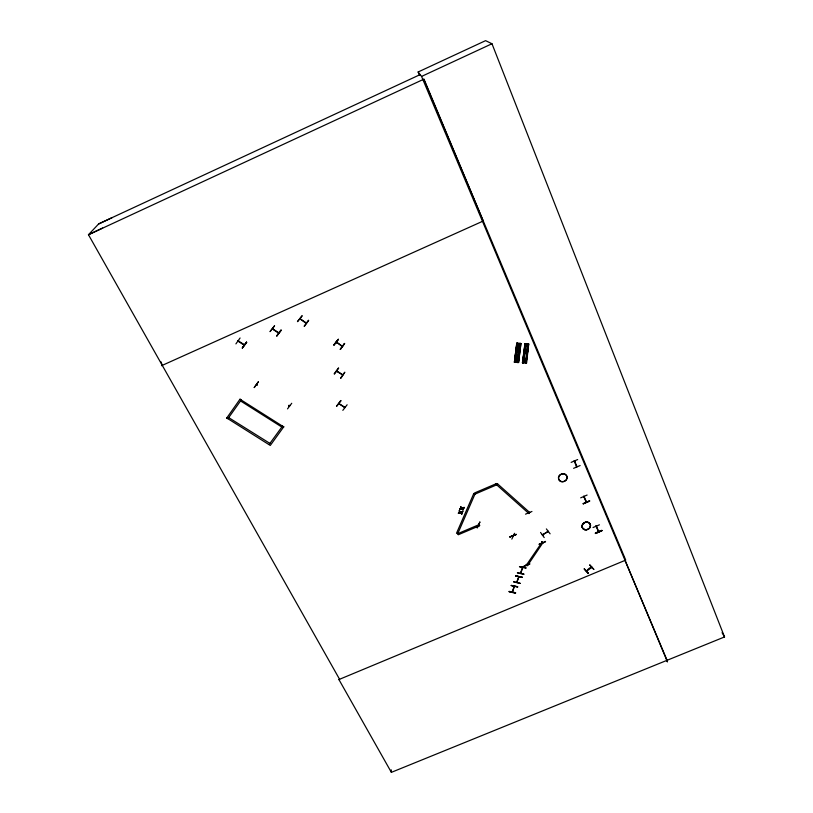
<?xml version="1.0" encoding="UTF-8"?>
<svg xmlns="http://www.w3.org/2000/svg" width="813" height="813" viewBox="0 0 813 813"><rect width="100%" height="100%" fill="white"/><g stroke="black" fill="none" stroke-linecap="round" stroke-linejoin="round"><path stroke-width="1.22" d="M338.655 368.137L334.478 374.041M338.858 403.431L339.001 403.238M338.35 339.407L333.737 345.047L338.289 339.346M337.039 371.663L337.334 371.511M336.907 342.619L336.287 342.243M342.68 374.712L336.663 370.83M336.826 342.903L336.887 342.334M336.775 406.226L341.043 400.768M336.135 342.232L336.724 342.873M336.287 342.029L342.314 346.562L341.775 345.901M336.46 342.049L342.395 346.287M591.142 567.545L591.691 566.976M591.397 566.854L591.681 567.128M237.985 340.83L238.636 341.511L238.107 340.82M308.462 320.251L304.164 326.176M306.013 323.015L306.227 322.71M306.267 322.974L305.79 322.415M512.576 535.899L513.44 536.448L513.064 535.523M528.541 512.81L529.182 513.349M526.468 564.659L526.773 565.228L526.397 564.395M289.652 405.961L289.011 405.504M300.434 319.245L300.038 318.625M302.101 315.84L297.456 321.663L302.009 315.881M522.424 567.24L520.584 573.277L520.716 572.393M299.895 318.828L305.993 323.218M300.109 318.666L306.186 322.954M522.556 567.769L522.525 567.555M520.848 572.931L522.861 567.494M289.591 405.575L289.387 405.86M584.334 497.038L584.019 496.235L584.293 496.977M586.082 501.265L586.295 501.784M288.849 405.535L289.408 406.124M288.91 405.86L288.991 405.341M289.174 405.301L289.448 406.114M574.791 461.53L574.486 460.808M287.507 408.878L291.745 403.278M226.685 417.943L270.282 445.443L283.808 426.723M339.356 403.848L344.946 407.364M282.619 425.971L269.133 444.467M516.804 343.249L520.95 343.533L518.572 362.537L514.416 362.263L516.743 343.238L517.322 343.279L514.914 362.303L517.698 343.218L515.655 362.344L518.013 343.33M514.964 362.293L514.395 362.252L516.834 343.249M514.487 362.263L516.997 343.167M281.826 427.049L240.536 400.941M515.188 362.313L517.759 343.259M517.698 343.218L515.117 362.303L515.666 362.334M519.731 343.462L517.363 362.476L519.67 343.442L520.676 343.472M517.393 362.466L519.974 343.421M520.229 343.493L517.851 362.496L517.322 362.466M520.472 343.503L518.247 362.435M518.562 362.547L520.859 343.533M522.454 362.781L524.924 343.777L528.704 343.96L526.59 363.065L522.434 362.771L525.391 343.818M522.657 362.74L525.035 343.645M525.401 343.808L522.983 362.811M522.678 362.7L523.399 362.791L525.787 343.747L523.684 362.862M525.635 362.954L528.308 344.021M525.35 362.984L527.993 343.909M528.521 344.041L526.092 363.035L528.663 343.879M542.383 535.005L542.962 534.578M543.084 534.832L542.85 534.334L543.064 534.893M269.916 443.4L228.677 417.608M547.474 531.296L547.728 531.905L547.881 531.041M281.013 330.169L276.725 336.054L281.268 330.332M278.635 332.924L278.849 332.629M278.869 332.73L272.446 328.798M280.983 330.027L276.745 335.932M273.117 329.478L273.209 328.909M588.348 573.277L584.273 568.907M272.497 329.163L272.65 328.838M258.31 381.846L254.276 387.486M257.05 384.742L256.776 385.301M256.441 384.437L256.573 384.701M256.613 384.468L256.908 385.342L256.461 384.722M509.182 591.376L515.594 592.718M509.212 591.579L515.615 592.941M520.137 583.297L513.664 581.732M517.383 572.931L523.826 574.293M517.475 572.657L523.907 574.049M515.533 593.185L509.131 591.793M520.107 583.348L513.694 581.935M241.319 399.833L227.904 418.705M226.634 418.167L240.099 399.061M246.806 342.405L242.284 348.066L246.532 342.11M244.408 344.661L244.195 345.24L243.961 344.377M244.489 344.814L238.25 340.871M244.327 344.915L243.941 344.407M240.079 337.995L235.912 343.889M238.636 341.511L238.748 340.942M238.016 341.196L238.128 340.627M544.212 537.566L540.554 532.444M511.326 585.431L517.759 586.793L511.336 585.421M519.517 566.773L526.062 567.85M518.826 576.763L516.702 582.128M460.9 512.281L462.556 511.855L460.9 512.281L461.865 514.06L460.473 512.627L458.359 513.196L460.168 512.129L458.491 512.566M460.209 512.292L459.223 510.503L460.676 512.129L462.719 511.387L460.676 512.129M459.762 509.253L461.875 508.674L459.762 509.253L459.894 508.623L461.611 508.349L459.894 508.623M461.611 508.349L460.625 506.54L462.079 508.176L464.121 507.444L462.079 508.176M462.587 512.027L462.719 511.387M461.835 508.511L463.268 510.107L462.302 508.338L463.959 507.901L462.302 508.338M463.999 508.074L464.121 507.444M457.699 533.409L458.278 534.761L479.477 525.757L478.959 524.67L457.749 533.674L456.51 533.277L473.837 493.4M457.749 533.674L475.097 493.806M479.873 522.068L477.19 527.962L479.853 522.078M478.898 524.415L479.538 525.472L478.948 525.015M479.589 525.198L478.827 525.239M512.83 535.97L512.088 535.706M511.834 539.121L514.527 533.287M515.727 576.01L522.18 577.382M525.981 568.094L519.466 566.59M517.657 587.037L511.174 585.563M513.43 536.356L513.145 535.625L513.46 536.417M528.663 512.952L528.938 513.592L528.562 512.668M528.968 512.973L528.887 512.861M586.447 502.038L584.09 496.499M598.144 531.011L598.52 531.865L596.153 526.306M542.484 534.903L548.053 531.346M542.942 543.094L541.824 542.525L526.316 565.177L527.424 565.736L542.84 542.84M242.284 348.066L246.502 342.08M254.205 387.577L258.422 381.785M304.418 326.348L308.706 320.424M338.35 339.285L334.021 345.22M344.519 343.411L340.251 349.387L344.61 343.574M340.332 349.427L344.58 343.553M338.391 368.055L334.143 373.817M340.586 378.065L344.824 372.191L340.911 378.269M336.511 406.165L340.728 400.545M345.007 407.191L344.194 407.018M342.832 410.341L347.131 404.772M529.161 513.491L528.785 512.566M584.303 569.07L588.429 573.46L584.303 568.856M473.898 493.643L475.158 494.05L496.682 484.853L497.576 483.694M548.175 531.59L542.535 534.822M496.093 483.491L496.682 484.853L528.796 513.46L529.67 512.302M591.63 567.179C587.901 567.738 585.868 573.165 586.64 570.452M591.762 567.332L586.61 571.265L586.275 570.726M593.764 569.425L589.659 564.811L593.836 569.344M546.377 528.917L550.106 533.806M479.07 525.046L479.558 525.249M98.475 224.114L112.052 217.691M102.601 228.047L88.465 234.723L339.61 679.333L338.96 679.617M419.589 75.467L418.136 71.991L485.595 40.65L491.977 43.75L724.535 636.945L391.368 772.35L338.919 679.546L625.736 560.106L423.695 79.247L88.465 234.723L98.759 223.819L420.118 74.613M418.136 71.991L421.561 76.432L491.977 43.75M161.523 365.698L483.257 221.004L423.98 79.115M514.273 586.478L512.22 591.722M475.158 494.05L474.629 492.932L496.164 483.725M587.108 495.036L580.695 497.841M586.244 501.56L586.234 502.221L583.795 496.672M583.256 503.826L589.699 501.133L589.486 500.645M593.043 527.525L599.415 524.822M577.657 459.558L571.143 462.384M580.126 465.544L573.612 468.318M601.945 530.787C582.24 539.182 615.156 524.741 595.472 533.216M601.752 530.35L595.38 533.003L595.583 533.47M595.451 533.155L601.823 530.513M525.523 514.151L531.946 511.468M516.092 534.243L509.721 536.885L516.235 534.548M509.832 537.119L516.194 534.466M542.19 542.21L542.159 542.881L541.763 542.108M539.222 544.436L545.411 541.397M539.11 544.171L545.584 541.834M526.499 564.71L526.529 565.35L526.184 564.486M523.45 566.458L529.741 563.856M529.802 564.029L523.521 566.661M542.647 535.127L542.352 534.578M526.275 362.954L525.574 362.903M523.379 362.75L525.838 343.797L523.704 362.852M461.865 514.06L460.432 512.454L458.359 513.196M525.533 343.818L525.076 343.706M342.212 346.531L341.623 345.952M336.572 371.307L342.74 374.996M244.195 345.2L237.996 341.125M591.264 567.748L591.021 567.139M596.376 526.214L598.775 531.743L598.368 530.919M584.039 497.16L583.673 496.245M574.537 461.713L574.171 460.798M514.873 360.261L518.491 360.494M522.911 360.779L526.529 361.013M524.659 346.948L528.257 347.11M519.985 348.594L516.306 348.279M524.415 348.889L528.044 349.123M342.263 374.671L342.09 374.478M515.666 575.919L522.261 577.159L515.686 575.889M518.806 576.824L517.027 582.189M542.139 542.23L542.413 542.759L542.027 541.925M278.595 333.137L272.477 329.052M240.059 399.274L283.778 426.947M289.032 405.565L289.55 405.85M576.488 466.571L576.366 466.073M497.658 483.938L529.761 512.556M460.941 512.454L461.997 513.399M462.343 508.501L463.41 509.456M461.571 508.176L460.493 507.2M460.168 512.129L459.091 511.153M542.078 542.85L541.804 542.017M596 526.153L596.64 526.834L596.234 525.92M576.661 466.896L574.283 461.215M596.305 526.844L596.02 526.011M574.649 461.062L576.996 466.804L576.59 465.981M722.066 632.666L724.535 636.945M528.42 345.82L524.792 345.586M527.789 350.759L524.172 350.525M527.546 352.69L523.928 352.456M520.35 345.291L516.712 345.047M520.188 346.582L516.55 346.338M519.731 350.23L516.103 349.997M666.426 659.729L667.463 661.914L625.045 560.401M519.487 352.161L515.859 351.927M583.155 503.593L589.588 500.869L583.267 503.847M421.561 76.432L667.087 660.339M160.984 361.826L162.265 365.372M513.094 536.174L512.708 535.615M514.456 586.132L512.546 591.793M514.233 586.082L514.253 586.712M479.446 524.863L479.538 525.472M479.314 525.157L479.477 525.757M478.847 524.741L478.928 525.35M338.858 403.675L344.864 407.638L344.925 407.049M391.205 769.82L391.368 772.35M274.56 325.789L270.028 331.643L274.499 325.861M584.557 529.629A4.299 3.77 -21.3 0 0 590.512 525.289A4.319 3.791 -21.3 0 0 583.795 522.993A4.289 3.76 -21.3 0 0 584.496 529.487A4.289 3.76 -21.3 0 0 590.451 525.168A4.289 3.76 -21.3 0 0 583.795 522.962A4.319 3.791 -21.3 0 0 584.506 529.568A4.319 3.791 -21.3 0 0 590.512 525.208A4.299 3.77 -21.3 0 0 583.846 523.084A4.299 3.77 -21.3 0 0 584.557 529.629M561.051 481.581A4.38 3.923 -21.9 0 0 567.108 477.099A4.38 3.923 -21.9 0 0 560.269 474.782A4.38 3.923 -21.9 0 0 561.051 481.581M561 481.448A4.37 3.913 -21.9 0 0 567.047 476.987A4.37 3.913 -21.9 0 0 560.228 474.67A4.37 3.913 -21.9 0 0 561 481.448"/></g></svg>
